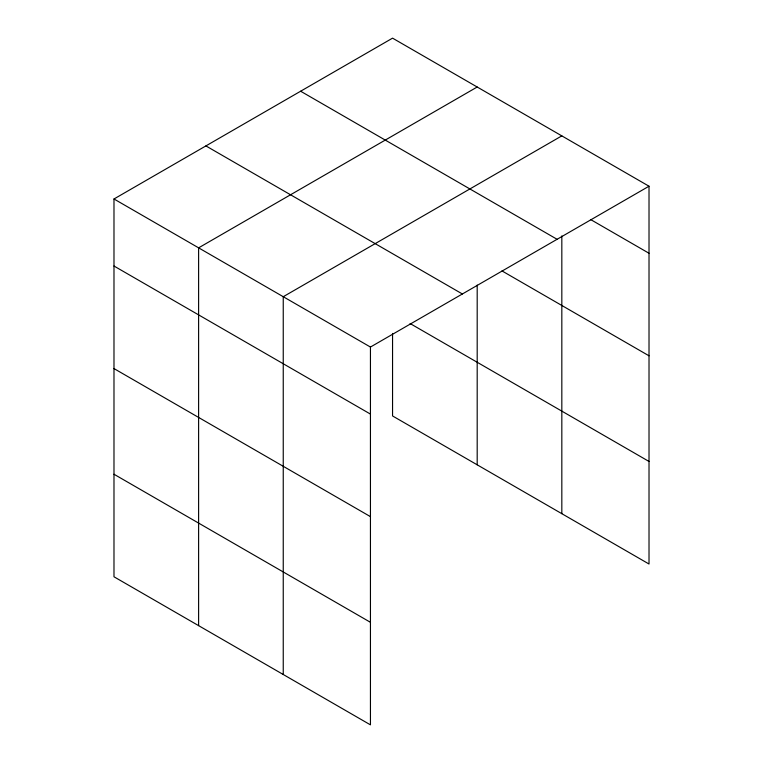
<?xml version="1.0" encoding="UTF-8"?>
<svg xmlns="http://www.w3.org/2000/svg" width="763" height="763" viewBox="0 0 763 763"><rect width="100%" height="100%" fill="white"/><g stroke="black" fill="none" stroke-linecap="round" stroke-linejoin="round"><path stroke-width="1.14" d="M649.017 186.22L392.554 38.15L113.983 198.981L113.983 576.78L370.446 724.85L370.446 347.051L649.017 186.22L649.017 564.019L392.554 415.949L392.554 333.441M561.826 235.92L561.826 513.671M477.19 87.011L198.609 247.851L198.609 625.641M561.826 135.871L283.245 296.712L283.245 674.511M590.543 219.496L649.017 253.259M300.632 91.226L557.085 239.296M501.959 270.903L649.017 355.806M205.915 145.914L462.368 293.974M410.103 323.531L649.017 461.462M113.983 198.981L370.446 347.051M113.983 266.02L370.446 414.09M113.983 368.577L370.446 516.637M113.983 474.233L370.446 622.303M477.19 285.095L477.19 464.81"/></g></svg>
